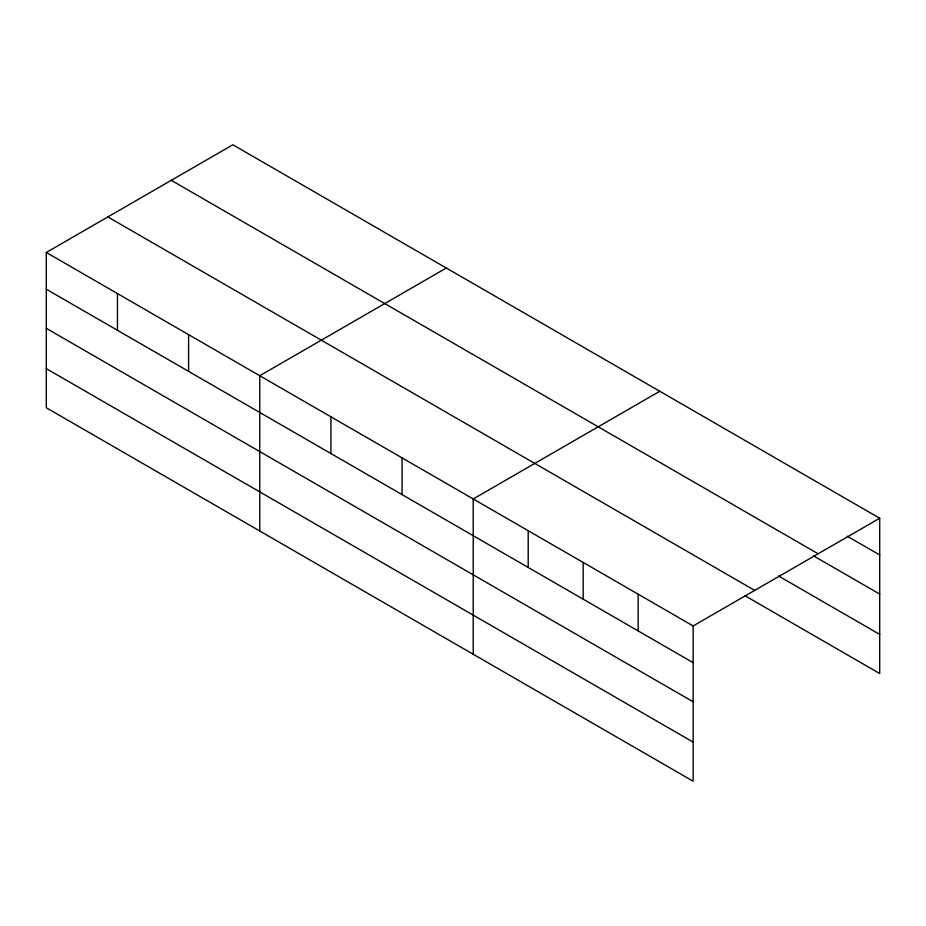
<?xml version="1.0" encoding="UTF-8"?>
<svg xmlns="http://www.w3.org/2000/svg" width="926" height="926" viewBox="0 0 926 926"><rect width="100%" height="100%" fill="white"/><g stroke="black" fill="none" stroke-linecap="round" stroke-linejoin="round"><path stroke-width="1.39" d="M46.3 252.485L693.146 625.941L693.146 781.22L46.3 407.764L46.3 252.485L232.854 144.78L879.7 518.236L879.7 673.515L744.747 595.603M446.309 268.019L259.755 375.725L259.755 531.003M659.775 391.258L473.221 498.964L473.221 654.242M693.146 625.941L879.7 518.236M847.209 536.212L879.7 554.963M171.287 180.327L818.133 553.771M813.468 555.855L879.7 594.087M778.488 575.96L879.7 634.391M107.867 216.939L754.713 590.394M46.3 289.213L693.146 662.669M46.3 328.336L693.146 701.792M46.3 368.641L693.146 742.096M638.164 594.191L638.164 630.93M583.183 562.452L583.183 599.18M528.202 530.714L528.202 567.441M402.069 457.884L402.069 494.623M330.918 416.804L330.918 453.543M188.603 334.645L188.603 371.372M117.452 293.565L117.452 330.293"/></g></svg>
